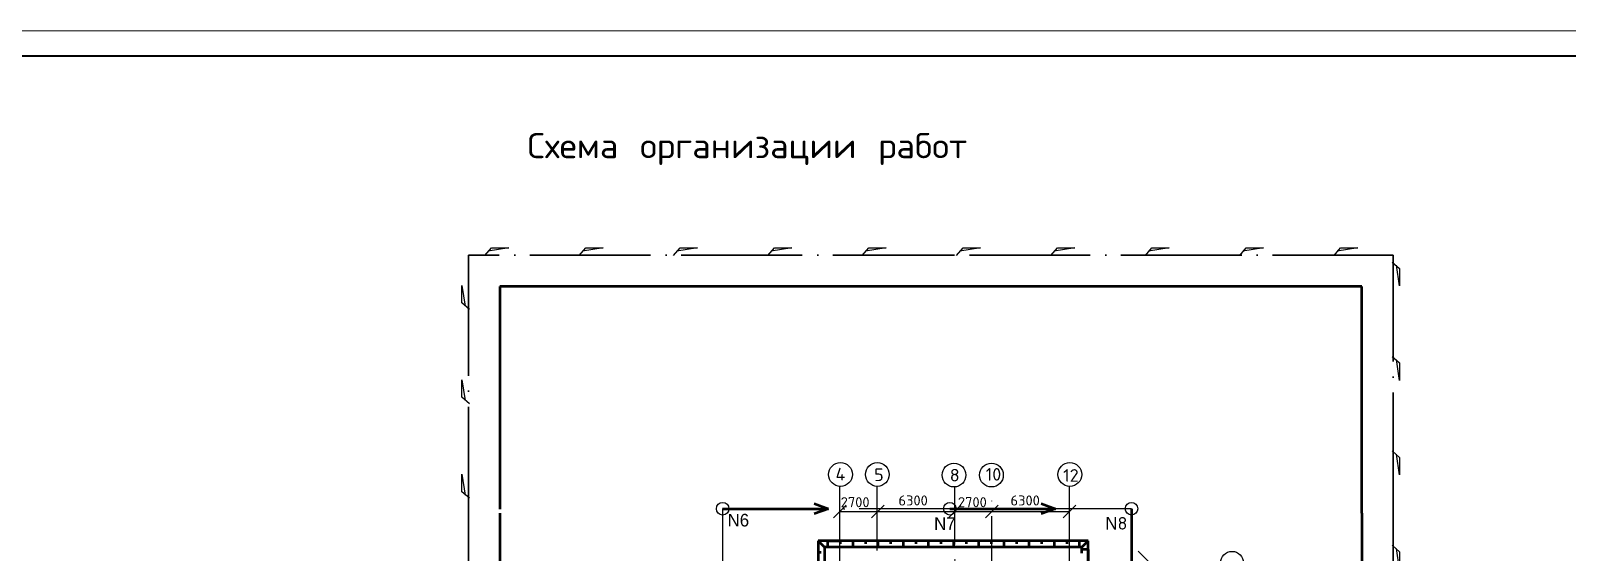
# Model space of a CAD drawing. Header units: millimetres. Extents: x 707 to 5070, y -235 to 1028.
# Drawn here: x 4414.6 to 4720, y 255.1 to 358.7 of the extents above; entities that cross this region are included whole.
import ezdxf

# ---------------------------------------------------------------- set-up
doc = ezdxf.new("R2010")
doc.units = ezdxf.units.MM
doc.linetypes.add('ACAD_ISO04W100', pattern=[30, 24, -3, 0, -3])
doc.layers.add('Основная', color=7, linetype='Continuous', lineweight=40)
doc.layers.add('Тонкая', color=5, linetype='Continuous', lineweight=15)

msp = doc.modelspace()

# ---------------------------------------------------------------- linework, layer by layer
for p, q in [((4504.871, 314.0605), (4506.1662, 315.5703)), ((4509.62, 315.5703), (4505.5059, 314.9229)), ((4506.1662, 315.5703), (4509.62, 315.5703)), ((4523.621, 314.0605), (4524.9162, 315.5703)), ((4528.37, 315.5703), (4524.2559, 314.9229)), ((4524.9162, 315.5703), (4528.37, 315.5703)), ((4542.371, 314.0605), (4543.6662, 315.5703)), ((4547.12, 315.5703), (4543.0059, 314.9229)), ((4543.6662, 315.5703), (4547.12, 315.5703)), ((4561.121, 314.0605), (4562.4162, 315.5703)), ((4565.87, 315.5703), (4561.7559, 314.9229)), ((4562.4162, 315.5703), (4565.87, 315.5703)), ((4579.871, 314.0605), (4581.1662, 315.5703)), ((4584.62, 315.5703), (4580.5059, 314.9229)), ((4581.1662, 315.5703), (4584.62, 315.5703)), ((4598.621, 314.0605), (4599.9162, 315.5703)), ((4603.37, 315.5703), (4599.2559, 314.9229)), ((4599.9162, 315.5703), (4603.37, 315.5703)), ((4617.371, 314.0605), (4618.6662, 315.5703)), ((4622.12, 315.5703), (4618.0059, 314.9229)), ((4618.6662, 315.5703), (4622.12, 315.5703)), ((4636.121, 314.0605), (4637.4162, 315.5703)), ((4640.87, 315.5703), (4636.7559, 314.9229)), ((4637.4162, 315.5703), (4640.87, 315.5703)), ((4654.871, 314.0605), (4656.1662, 315.5703)), ((4659.62, 315.5703), (4655.5059, 314.9229)), ((4656.1662, 315.5703), (4659.62, 315.5703)), ((4673.621, 314.0605), (4674.9162, 315.5703)), ((4678.37, 315.5703), (4674.2559, 314.9229)), ((4674.9162, 315.5703), (4678.37, 315.5703)), ((4685.1421, 312.7733), (4686.6519, 311.4781)), ((4686.6519, 308.0243), (4686.0045, 312.1384)), ((4686.6519, 311.4781), (4686.6519, 308.0243)), ((4500.2788, 304.6694), (4500.2788, 308.1232)), ((4500.2788, 308.1232), (4500.9262, 304.0091)), ((4501.7886, 303.3742), (4500.2788, 304.6694)), ((4685.1421, 294.0233), (4686.6519, 292.7281)), ((4686.6519, 289.2743), (4686.0045, 293.3884)), ((4686.6519, 292.7281), (4686.6519, 289.2743)), ((4500.2788, 285.9194), (4500.2788, 289.3732)), ((4500.2788, 289.3732), (4500.9262, 285.2591)), ((4501.7886, 284.6242), (4500.2788, 285.9194)), ((4685.1421, 275.2733), (4686.6519, 273.9781)), ((4686.6519, 270.5243), (4686.0045, 274.6384)), ((4686.6519, 273.9781), (4686.6519, 270.5243)), ((4500.2788, 267.1694), (4500.2788, 270.6232)), ((4500.2788, 270.6232), (4500.9262, 266.5091)), ((4501.7886, 265.8742), (4500.2788, 267.1694)), ((4552.1258, 263.7757), (4552.1258, 262.7247)), ((4576.6623, 264.4829), (4574.1623, 261.9829)), ((4575.4123, 263.2329), (4621.0623, 263.2329)), ((4584.2271, 264.4829), (4581.7271, 261.9829)), ((4599.4873, 264.4829), (4596.9873, 261.9829)), ((4606.8623, 264.4829), (4604.3623, 261.9829)), ((4622.3123, 264.4829), (4619.8123, 261.9829)), ((4572.3623, 257.4311), (4571.1123, 257.4311)), ((4571.1123, 257.4311), (4571.1123, 167.4061)), ((4624.7748, 257.4311), (4572.3623, 257.4311)), ((4624.7748, 256.1811), (4624.7748, 257.4311)), ((4685.1421, 256.5233), (4686.6519, 255.2281)), ((4573.6123, 256.1811), (4572.3623, 256.1811)), ((4572.3623, 256.1811), (4572.3623, 166.1561)), ((4623.5248, 256.1811), (4573.6123, 256.1811)), ((4623.5248, 254.9311), (4623.5248, 256.1811)), ((4624.7748, 180.9936), (4624.7748, 256.1811)), ((4634.6895, 255.3449), (4637.1895, 252.8449)), ((4686.6519, 251.7743), (4686.0045, 255.8884)), ((4686.6519, 255.2281), (4686.6519, 251.7743))]:
    msp.add_line(p, q)
at = {"linetype": 'ACAD_ISO04W100', "lineweight": 35}
for p, q in [((4501.6167, 314.1447), (4501.6167, 262.8947)), ((4598.0121, 314.1447), (4501.6167, 314.1447)), ((4685.3667, 314.1447), (4598.0121, 314.1447)), ((4685.3667, 262.8947), (4685.3667, 314.1447)), ((4501.6167, 262.8947), (4501.6167, 224.0982)), ((4685.3667, 262.8947), (4685.3667, 199.3878))]:
    msp.add_line(p, q, dxfattribs=at)
at = {"lineweight": 50}
for p, q in [((4507.8667, 307.8947), (4507.8667, 263.7232)), ((4598.0121, 307.8947), (4507.8667, 307.8947)), ((4679.1167, 307.8947), (4598.0121, 307.8947)), ((4679.1167, 262.8947), (4679.1167, 307.8947)), ((4507.8667, 262.8947), (4507.8667, 217.8482)), ((4552.1258, 263.7757), (4573.1502, 263.7757)), ((4570.2953, 264.8262), (4573.1502, 263.7757)), ((4573.1502, 263.7757), (4570.2953, 262.7789)), ((4597.2713, 263.7757), (4618.2957, 263.7757)), ((4615.4408, 264.8262), (4618.2957, 263.7757)), ((4618.2957, 263.7757), (4615.4408, 262.7789)), ((4633.3758, 263.7757), (4633.3758, 242.7513)), ((4679.1167, 262.8947), (4679.1167, 193.1378)), ((4572.3623, 257.4311), (4571.1123, 257.4311)), ((4571.1123, 257.4311), (4571.1123, 167.4061)), ((4572.3623, 256.1811), (4571.1123, 257.4311)), ((4624.7748, 257.4311), (4572.3623, 257.4311)), ((4572.9873, 257.4311), (4572.9873, 256.1811)), ((4572.9873, 257.4311), (4575.4873, 257.4311)), ((4572.9873, 257.4311), (4575.4873, 257.4311)), ((4575.4873, 257.4311), (4574.8873, 257.4311)), ((4575.4873, 257.4311), (4575.4873, 256.8311)), ((4577.9873, 257.4311), (4577.9873, 256.1811)), ((4580.4873, 257.4311), (4580.4873, 256.8311)), ((4582.9873, 257.4311), (4582.9873, 256.1811)), ((4585.4873, 257.4311), (4585.4873, 256.8311)), ((4587.9873, 257.4311), (4587.9873, 256.1811)), ((4590.4873, 257.4311), (4590.4873, 256.8311)), ((4592.9873, 257.4311), (4592.9873, 256.1811)), ((4595.4873, 257.4311), (4595.4873, 256.8311)), ((4597.9873, 257.4311), (4597.9873, 256.1811)), ((4600.4873, 257.4311), (4600.4873, 256.8311)), ((4602.9873, 257.4311), (4602.9873, 256.1811)), ((4605.4873, 257.4311), (4605.4873, 256.8311)), ((4607.9873, 257.4311), (4607.9873, 256.1811)), ((4610.4873, 257.4311), (4610.4873, 256.8311)), ((4612.9873, 257.4311), (4612.9873, 256.1811)), ((4615.4873, 257.4311), (4615.4873, 256.8311)), ((4617.9873, 257.4311), (4617.9873, 256.1811)), ((4620.4873, 257.4311), (4620.4873, 256.8311)), ((4622.9873, 257.4311), (4622.9873, 256.1811)), ((4623.5248, 256.1811), (4624.7748, 257.4311)), ((4624.7748, 256.1811), (4624.7748, 257.4311)), ((4571.1123, 255.1485), (4571.7123, 255.1485)), ((4573.6123, 256.1811), (4572.3623, 256.1811)), ((4572.3623, 256.1811), (4572.3623, 166.1561)), ((4623.5248, 256.1811), (4573.6123, 256.1811)), ((4623.5248, 254.9311), (4623.5248, 256.1811)), ((4624.7748, 255.7054), (4623.5248, 255.7054)), ((4624.7748, 180.9936), (4624.7748, 256.1811)), ((4624.7748, 255.7054), (4624.7748, 253.2054))]:
    msp.add_line(p, q, dxfattribs=at)
at = {"linetype": 'ACAD_ISO04W100'}
for p, q in [((4575.4123, 186.6811), (4575.4123, 268.1952)), ((4582.8123, 165.1561), (4582.8123, 268.1952)), ((4598.2373, 166.4061), (4598.2373, 268.1952)), ((4605.6123, 147.9811), (4605.6123, 268.1952)), ((4621.0623, 186.6811), (4621.0623, 268.1952)), ((4633.3758, 263.7757), (4552.1258, 263.7757)), ((4552.1258, 262.7247), (4552.1258, 173.7292)), ((4633.3758, 173.7292), (4633.3758, 263.7757))]:
    msp.add_line(p, q, dxfattribs=at)
for centre, radius in [((4575.5466, 270.592), 2.3622), ((4582.8628, 270.592), 2.3622), ((4598.0949, 270.4721), 2.3622), ((4605.5311, 270.4721), 2.3622), ((4621.123, 270.592), 2.3622), ((4552.1258, 263.7757), 1.25), ((4597.2713, 263.7757), 1.25), ((4633.3758, 263.7757), 1.25), ((4653.3461, 253.0281), 2.287)]:
    msp.add_circle(centre, radius)
at = {"layer": 'Основная', "color": 0}
msp.add_line((4243.153, 353.713), (5059.153, 353.713), dxfattribs=at)
at = {"layer": 'Тонкая', "color": 0}
msp.add_line((4223.153, 358.713), (5064.153, 358.713), dxfattribs=at)

# ---------------------------------------------------------------- texts
at = {"linetype": 'ACAD_ISO04W100', "insert": (4513.3306, 338.3967), "char_height": 5, "width": 194.640558, "attachment_point": 1}
msp.add_mtext('{\\Ftxt.shx|c204;Схема организации работ}', dxfattribs=at)
at = {"attachment_point": 1}
for s, insert, char_height, width in [('{\\Ftxt.shx|c204;4}', (4574.5485, 271.9059), 2.5, 11.898953), ('{\\Ftxt.shx|c204;5}', (4582.2406, 271.786), 2.5, 9.032045), ('{\\Ftxt.shx|c204;10}', (4604.3957, 271.8667), 2.5, 9.046639), ('{\\Ftxt.shx|c204;8}', (4597.2543, 271.6977), 2.5, 7.998182), ('{\\Ftxt.shx|c204;12}', (4619.7816, 271.6495), 2.5, 8.243509), ('{\\Ftxt.shx|c204;2700}', (4575.5845, 266.0801), 2, 7.022107), ('{\\Ftxt.shx|c204;6300}', (4587.0597, 266.4224), 2, 8.563548), ('{\\Ftxt.shx|c204;2700}', (4598.8774, 266.0801), 2, 7.022118), ('{\\Ftxt.shx|c204;6300}', (4609.3249, 266.4224), 2, 9.248644), ('N6', (4553.1104, 262.764), 2.5, 8.690059), ('N7', (4594.1443, 262.0911), 2.5, 9.576817), ('N{\\Ftxt.shx|c204;8}', (4628.1727, 262.1401), 2.5, 8.512716)]:
    msp.add_mtext(s, dxfattribs=dict(at, insert=insert, char_height=char_height, width=width))

doc.saveas('drawing.dxf')
